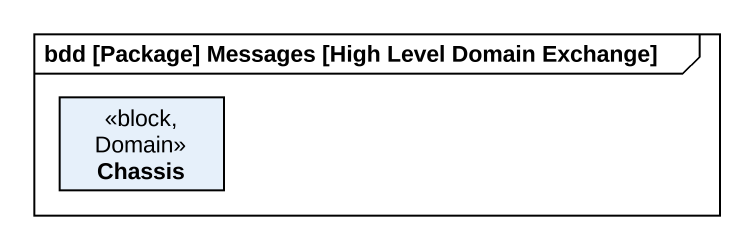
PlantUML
@startuml
mainframe bdd [Package] Messages [High Level Domain Exchange]
hide circle
hide empty members
class Chassis <<block, Domain>>
@enduml
